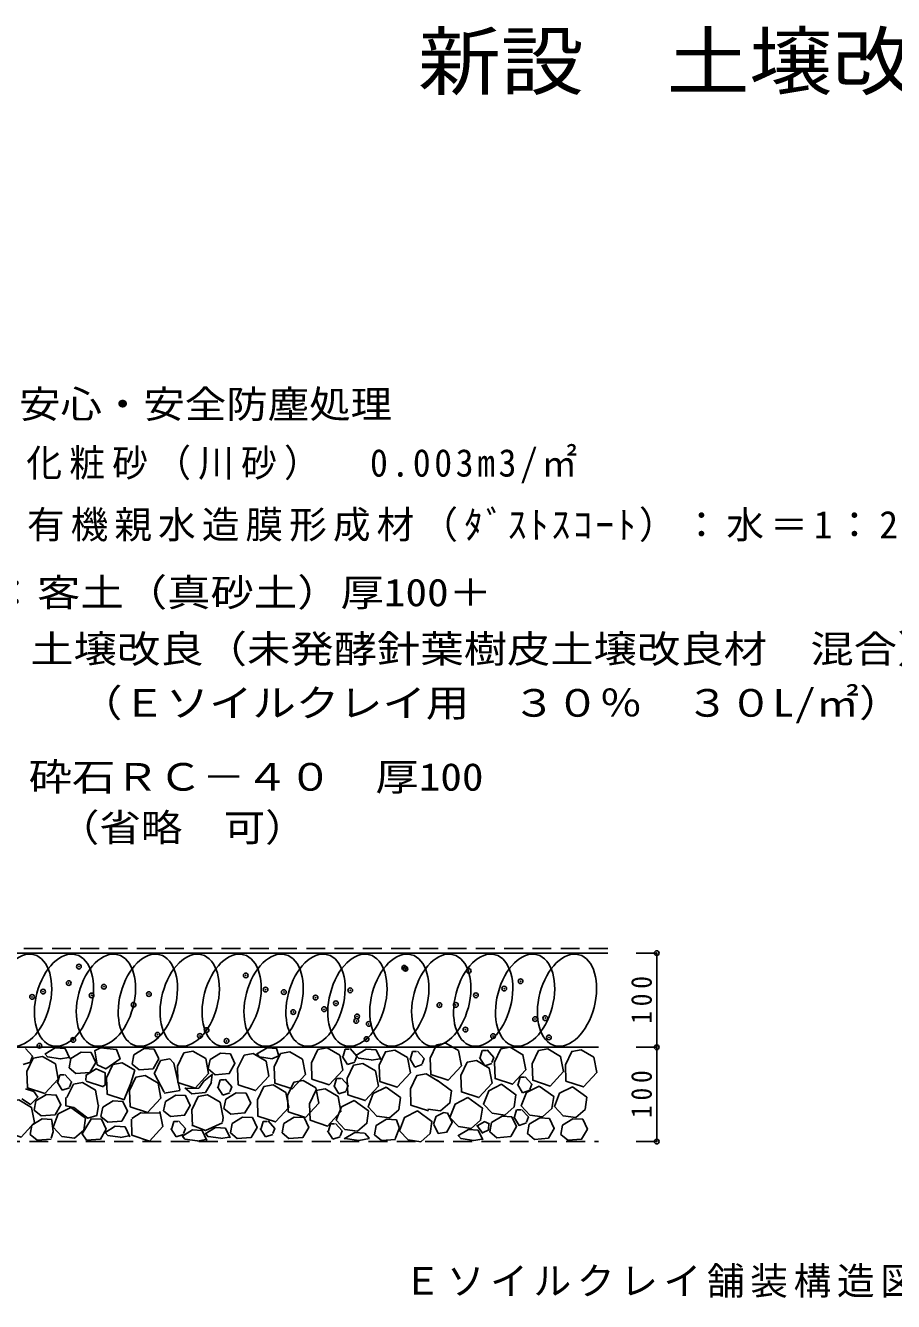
# Model space of a CAD drawing. Units: millimetres, scale not verified. Extents: x -1139 to 1289, y -514 to 840.
# Drawn here: x -655 to 267, y -514 to 840 of the extents above; entities that cross this region are included whole.
import ezdxf
from ezdxf.enums import TextEntityAlignment as Align

# ---------------------------------------------------------------- set-up
doc = ezdxf.new("R2010")
doc.units = ezdxf.units.MM
doc.header["$LTSCALE"] = 10
doc.header["$PDMODE"] = 32
doc.header["$PDSIZE"] = 5
doc.linetypes.add('DASHED2', pattern=[3, 2, -1])
doc.layers.add('0-1', color=7, linetype='Continuous')
doc.styles.add('ＭＳ ゴシック', font='')
doc.styles.get('ＭＳ ゴシック').set_extended_font_data('MS Gothic')

msp = doc.modelspace()

# ---------------------------------------------------------------- linework, layer by layer
at = {"layer": '0-1', "color": 2, "linetype": 'DASHED2'}
msp.add_line((-1136.74, -139.24), (-36.74, -139.24), dxfattribs=at)
at = {"layer": '0-1', "color": 3}
msp.add_line((-1136.74, -144.24), (-36.74, -144.24), dxfattribs=at)
at = {"layer": '0-1', "color": 4}
for p, q in [((15.25, -144.24), (-6.69, -144.24)), ((15.25, -244.24), (-6.69, -244.24)), ((15.25, -344.24), (-6.69, -344.24))]:
    msp.add_line(p, q, dxfattribs=at)
at = {"layer": '0-1', "color": 5}
for p, q in [((15.25, -144.24), (15.25, -244.24)), ((15.25, -244.24), (15.25, -344.24))]:
    msp.add_line(p, q, dxfattribs=at)
at = {"layer": '0-1'}
for p, q in [((-1130.79, -244.24), (-46.56, -244.24)), ((-623.36, -244.89), (-634.45, -251.67)), ((-633.88, -251.61), (-631.23, -254.78)), ((-631.23, -254.52), (-617.99, -256.37)), ((-612.9, -245.51), (-623.36, -244.89)), ((-608.99, -255.05), (-617.73, -256.64)), ((-607.97, -255.98), (-612.9, -245.51)), ((-539.89, -252.3), (-541.73, -262.15)), ((-528.8, -245.52), (-539.89, -252.3)), ((-518.34, -246.14), (-528.8, -245.52)), ((-519.57, -267.07), (-513.41, -256.61)), ((-513.41, -256.61), (-518.34, -246.14)), ((-511.68, -258.2), (-501.83, -256.36)), ((-493.74, -264.19), (-486.97, -250.03)), ((-486.97, -250.03), (-477.12, -248.18)), ((-477.12, -248.18), (-463.57, -256.18)), ((-463.57, -256.18), (-460.49, -272.19)), ((-398.52, -244.89), (-409.6, -251.67)), ((-409.03, -251.61), (-406.38, -254.78)), ((-406.38, -254.52), (-393.15, -256.37)), ((-388.05, -245.51), (-398.52, -244.89)), ((-318.58, -253.6), (-313.02, -262.6)), ((-315.66, -246.19), (-317.78, -253.6)), ((-315.4, -246.19), (-311.16, -246.19)), ((-293.24, -246.19), (-304.32, -252.97)), ((-303.75, -252.9), (-301.11, -256.08)), ((-301.11, -255.82), (-287.87, -257.67)), ((-282.77, -246.81), (-293.24, -246.19)), ((-278.87, -256.35), (-287.61, -257.93)), ((-277.85, -257.28), (-282.77, -246.81)), ((-247.09, -256.2), (-241.53, -265.2)), ((-244.18, -248.79), (-246.3, -256.2)), ((-243.92, -248.79), (-239.68, -248.79)), ((-173.01, -254.9), (-167.45, -263.9)), ((-170.1, -247.49), (-172.22, -254.9)), ((-169.83, -247.49), (-165.6, -247.49)), ((-657.44, -262.6), (-649.76, -259.95)), ((-541.73, -262.15), (-534.35, -268.3)), ((-534.35, -268.3), (-519.57, -267.07)), ((-518.46, -272.37), (-511.68, -258.2)), ((-493.12, -281.43), (-493.74, -264.19)), ((-313.02, -262.6), (-305.34, -259.95)), ((-241.53, -265.2), (-233.86, -262.55)), ((-167.45, -263.9), (-159.77, -261.25)), ((-621.41, -280.9), (-615.85, -289.9)), ((-618.5, -273.48), (-620.61, -280.9)), ((-618.23, -273.48), (-614, -273.48)), ((-610.88, -297.63), (-604.11, -283.47)), ((-572.13, -286.28), (-590.6, -280.13)), ((-544.43, -290.18), (-537.66, -276.02)), ((-537.66, -276.02), (-527.8, -274.17)), ((-527.8, -274.17), (-514.26, -282.18)), ((-518.09, -272.29), (-507.59, -291.95)), ((-514.26, -282.18), (-511.18, -298.19)), ((-474.65, -287.58), (-493.12, -281.43)), ((-460.49, -272.19), (-474.65, -287.58)), ((-463.68, -292.22), (-457.52, -281.76)), ((-448.23, -278.68), (-450.35, -286.09)), ((-447.97, -278.68), (-443.73, -278.68)), ((-376.77, -295.38), (-369.99, -281.22)), ((-369.99, -281.22), (-360.14, -279.37)), ((-360.14, -279.37), (-346.6, -287.38)), ((-324.76, -277.38), (-326.88, -284.79)), ((-324.5, -277.38), (-320.26, -277.38)), ((-229.68, -272.42), (-216.13, -280.42)), ((-132.72, -283.49), (-127.16, -292.5)), ((-129.81, -276.08), (-131.92, -283.49)), ((-129.54, -276.08), (-125.31, -276.08)), ((-615.85, -289.9), (-608.17, -287.25)), ((-543.81, -307.42), (-544.43, -290.18)), ((-507.86, -292.75), (-490.89, -290.06)), ((-485.85, -287.3), (-478.46, -293.45)), ((-484.43, -287.91), (-470.7, -287.64)), ((-478.46, -293.45), (-463.68, -292.22)), ((-451.15, -286.09), (-445.59, -295.09)), ((-445.59, -295.09), (-437.91, -292.45)), ((-376.15, -312.62), (-376.77, -295.38)), ((-346.6, -287.38), (-343.52, -303.38)), ((-327.67, -284.79), (-322.12, -293.79)), ((-322.12, -293.79), (-314.44, -291.15)), ((-127.16, -292.5), (-119.48, -289.85)), ((-606.64, -308.2), (-620.18, -314.97)), ((-591.25, -319.28), (-606.64, -308.2)), ((-525.34, -313.58), (-543.81, -307.42)), ((-511.18, -298.19), (-525.34, -313.58)), ((-343.52, -303.38), (-357.68, -318.78)), ((-133.56, -310.71), (-135.68, -318.12)), ((-133.3, -310.71), (-129.06, -310.71)), ((-620.18, -314.97), (-625.73, -329.14)), ((-593.09, -332.21), (-591.25, -319.28)), ((-574.22, -320.66), (-584.69, -320.04)), ((-569.3, -331.12), (-574.22, -320.66)), ((-542.05, -319.95), (-532.09, -313.49)), ((-531.82, -313.76), (-512.16, -314.29)), ((-497.62, -322.87), (-499.74, -330.28)), ((-497.36, -322.87), (-493.12, -322.87)), ((-445.12, -318.6), (-445.66, -323.72)), ((-402.74, -322.87), (-404.86, -330.28)), ((-402.48, -322.87), (-398.24, -322.87)), ((-357.68, -318.78), (-376.15, -312.62)), ((-258.07, -329.5), (-261.01, -321.07)), ((-221.81, -325.8), (-218.87, -317.5)), ((-210.83, -313.54), (-218.75, -317.5)), ((-211.21, -313.54), (-206.87, -314.05)), ((-167.45, -322.89), (-175.39, -327.65)), ((-162.42, -325.53), (-167.98, -322.89)), ((-163.48, -331.36), (-162.95, -325)), ((-625.73, -329.14), (-616.49, -338.99)), ((-602.94, -340.83), (-593.09, -332.21)), ((-575.46, -341.59), (-569.3, -331.12)), ((-559.68, -328.08), (-570.76, -334.85)), ((-570.19, -334.79), (-567.55, -337.96)), ((-567.55, -337.7), (-554.31, -339.55)), ((-549.21, -328.69), (-559.68, -328.08)), ((-545.31, -338.23), (-554.04, -339.82)), ((-544.29, -339.16), (-549.21, -328.69)), ((-500.54, -330.28), (-494.98, -339.28)), ((-494.98, -339.28), (-487.3, -336.64)), ((-477.8, -331.97), (-488.88, -338.75)), ((-467.33, -332.59), (-477.8, -331.97)), ((-462.4, -343.06), (-467.33, -332.59)), ((-453.1, -329.38), (-464.19, -336.15)), ((-463.62, -336.09), (-460.97, -339.26)), ((-442.64, -329.99), (-453.1, -329.38)), ((-437.71, -340.46), (-442.64, -329.99)), ((-405.66, -330.28), (-400.1, -339.28)), ((-400.1, -339.28), (-392.42, -336.64)), ((-334.17, -332.88), (-328.61, -341.88)), ((-331.26, -325.47), (-333.38, -332.88)), ((-331, -325.47), (-326.76, -325.47)), ((-294.78, -335.33), (-290.02, -340.62)), ((-262.54, -341.5), (-257.94, -329.88)), ((-216.7, -335.89), (-221.55, -326.18)), ((-216.83, -335.89), (-208.15, -334.23)), ((-195.24, -338.24), (-192.6, -341.42)), ((-175.92, -326.86), (-169.3, -335.59)), ((-169.34, -342.61), (-174.26, -332.15)), ((-169.83, -335.06), (-162.95, -331.89)), ((-616.49, -338.99), (-602.94, -340.83)), ((-590.23, -342.82), (-575.46, -341.59)), ((-488.31, -338.69), (-485.66, -341.86)), ((-485.66, -341.6), (-472.43, -343.45)), ((-463.43, -342.13), (-472.16, -343.72)), ((-460.97, -339), (-447.73, -340.85)), ((-438.73, -339.53), (-447.47, -341.12)), ((-328.61, -341.88), (-320.94, -339.24)), ((-315.43, -340.89), (-301.13, -343.01)), ((-301.13, -343.01), (-289.75, -340.89)), ((-192.6, -341.15), (-179.36, -343.01)), ((-170.36, -341.68), (-179.1, -343.27))]:
    msp.add_line(p, q, dxfattribs=at)
at = {"layer": '0-1', "linetype": 'DASHED2'}
msp.add_line((-1130.79, -344.24), (-46.56, -344.24), dxfattribs=at)
at = {"layer": '0-1'}
for points in [[(-208.74, -239.79), (-195.2, -247.79), (-192.12, -263.8), (-206.28, -279.19), (-224.75, -273.04), (-225.37, -255.8), (-218.6, -241.63)], [(-646.63, -255.74), (-636.77, -253.89), (-623.23, -261.9), (-620.15, -277.91), (-634.31, -293.3), (-652.78, -287.14), (-653.4, -269.9)], [(-606.89, -256.05), (-608.73, -265.9), (-601.34, -272.06), (-586.57, -270.83), (-580.41, -260.36), (-585.34, -249.89), (-595.8, -249.28)], [(-459, -257.28), (-460.85, -267.14), (-453.46, -273.29), (-438.68, -272.06), (-432.53, -261.59), (-437.45, -251.13), (-447.92, -250.51)], [(-422.95, -252.66), (-413.1, -250.81), (-399.55, -258.82), (-396.48, -274.82), (-410.64, -290.22), (-429.11, -284.06), (-429.73, -266.82)], [(-384.13, -250.81), (-374.28, -248.96), (-360.74, -256.97), (-357.66, -272.98), (-371.82, -288.37), (-390.29, -282.21), (-390.91, -264.97)], [(-344.7, -246.5), (-334.85, -244.65), (-321.3, -252.65), (-318.22, -268.66), (-332.38, -284.06), (-350.85, -277.9), (-351.47, -260.66)], [(-262.93, -247.18), (-249.38, -255.18), (-246.3, -271.19), (-260.46, -286.58), (-278.94, -280.42), (-279.55, -263.18), (-272.78, -249.02)], [(-140.4, -244.1), (-126.85, -252.1), (-123.77, -268.11), (-137.94, -283.5), (-156.41, -277.35), (-157.02, -260.11), (-150.25, -245.94)], [(-100.38, -245.94), (-86.83, -253.95), (-83.75, -269.96), (-97.91, -285.35), (-116.39, -279.19), (-117, -261.95), (-110.23, -247.79)], [(-65.13, -246.79), (-51.59, -254.8), (-48.51, -270.81), (-62.67, -286.2), (-81.14, -280.04), (-81.76, -262.8), (-74.98, -248.64)], [(-296.79, -261.34), (-283.25, -269.34), (-280.17, -285.35), (-294.33, -300.74), (-312.8, -294.59), (-313.42, -277.35), (-306.64, -263.18)], [(-176.11, -258.26), (-162.56, -266.26), (-159.49, -282.27), (-173.65, -297.66), (-192.12, -291.51), (-192.73, -274.27), (-185.96, -260.11)], [(-402, -285.93), (-392.15, -284.09), (-378.6, -292.09), (-375.53, -308.1), (-389.69, -323.49), (-408.16, -317.33), (-408.78, -300.09)], [(-149.63, -283.5), (-163.18, -290.28), (-168.72, -304.44), (-159.49, -314.29), (-145.94, -316.14), (-136.09, -307.52), (-134.24, -294.59)], [(-643.86, -301.03), (-645.7, -310.88), (-638.32, -317.04), (-623.54, -315.81), (-617.38, -305.34), (-622.31, -294.88), (-632.77, -294.26)], [(-506.45, -301.65), (-508.3, -311.5), (-500.91, -317.66), (-486.13, -316.43), (-479.97, -305.96), (-484.9, -295.49), (-495.37, -294.88)], [(-442.37, -299.18), (-444.21, -309.04), (-436.82, -315.19), (-422.05, -313.96), (-415.89, -303.49), (-420.82, -293.03), (-431.28, -292.41)], [(-346.55, -290.25), (-336.69, -288.4), (-323.15, -296.4), (-320.07, -312.41), (-334.23, -327.8), (-352.7, -321.65), (-353.32, -304.41)], [(-272.16, -286.58), (-285.71, -293.35), (-291.25, -307.52), (-282.01, -317.37), (-268.47, -319.22), (-258.62, -310.6), (-256.77, -297.66)], [(-185.35, -297.66), (-198.89, -304.44), (-204.43, -318.6), (-195.2, -328.45), (-181.65, -330.3), (-171.8, -321.68), (-169.95, -308.75)], [(-109.61, -285.35), (-123.16, -292.12), (-128.7, -306.29), (-119.46, -316.14), (-105.92, -317.98), (-96.07, -309.36), (-94.22, -296.43)], [(-74.37, -286.2), (-87.92, -292.97), (-93.46, -307.14), (-84.22, -316.99), (-70.67, -318.83), (-60.82, -310.21), (-58.98, -297.28)], [(-671.89, -301.95), (-662.04, -300.11), (-648.49, -308.11), (-645.41, -324.12), (-659.57, -339.51), (-678.05, -333.35), (-678.66, -316.11)], [(-573, -307.81), (-574.84, -317.66), (-567.45, -323.82), (-552.68, -322.59), (-546.52, -312.12), (-551.45, -301.65), (-561.91, -301.04)], [(-306.03, -300.74), (-319.57, -307.52), (-325.12, -321.68), (-315.88, -331.53), (-302.33, -333.38), (-292.48, -324.76), (-290.63, -311.83)], [(-435.59, -325.06), (-437.44, -334.92), (-430.05, -341.07), (-415.27, -339.84), (-409.11, -329.37), (-414.04, -318.91), (-424.51, -318.29)], [(-380.75, -325.06), (-382.6, -334.92), (-375.21, -341.07), (-360.43, -339.84), (-354.27, -329.37), (-359.2, -318.91), (-369.67, -318.29)], [(-238.91, -311.83), (-252.46, -318.6), (-258, -332.76), (-248.77, -342.61), (-235.22, -344.46), (-225.37, -335.84), (-223.52, -322.91)], [(-138.55, -317.98), (-149.02, -317.37), (-160.1, -324.14), (-161.95, -333.99), (-154.56, -340.15), (-139.78, -338.92), (-133.63, -328.45)], [(-98.53, -319.83), (-109, -319.22), (-120.08, -325.99), (-121.93, -335.84), (-114.54, -342), (-99.76, -340.77), (-93.6, -330.3)], [(-63.29, -320.68), (-73.75, -320.07), (-84.84, -326.84), (-86.68, -336.69), (-79.3, -342.85), (-64.52, -341.62), (-58.36, -331.15)]]:
    msp.add_lwpolyline(points, close=True, dxfattribs=at)
for points in [[(-649.76, -259.16), (-647.64, -253.6), (-654.79, -245.66)], [(-581.42, -248.02), (-578.68, -262.67), (-569.52, -267.25), (-554.56, -256.56), (-558.22, -246.49), (-575.32, -244.66), (-581.73, -248.02)], [(-491.16, -289.52), (-497.35, -260.98), (-502.2, -256.13)], [(-393.42, -256.4), (-386.15, -253.17), (-388.57, -245.63)], [(-305.34, -259.16), (-303.22, -253.6), (-310.37, -245.66)], [(-233.86, -261.76), (-231.74, -256.2), (-238.89, -248.26)], [(-159.77, -260.46), (-157.66, -254.9), (-164.8, -246.96)], [(-590.89, -279.46), (-590.58, -273.66), (-579.9, -266.94), (-570.43, -271.22), (-570.43, -284.35), (-572.57, -285.57)], [(-549.89, -300.08), (-568.37, -293.92), (-568.98, -276.68), (-562.21, -262.52)], [(-562.21, -262.52), (-552.36, -260.67), (-538.81, -268.67)], [(-550.13, -299.48), (-543.13, -282.25), (-538.82, -268.52)], [(-608.17, -286.45), (-606.05, -280.9), (-613.2, -272.95)], [(-604.11, -283.47), (-594.26, -281.62), (-580.71, -289.62), (-577.63, -305.63)], [(-470.43, -287.37), (-465.58, -280.1), (-456.7, -273.1), (-457.77, -281.71)], [(-437.91, -291.65), (-435.79, -286.09), (-442.94, -278.15)], [(-314.44, -290.35), (-312.32, -284.79), (-319.47, -276.85)], [(-227.22, -311.83), (-245.69, -305.67), (-246.3, -288.43), (-239.53, -274.27), (-229.68, -272.42)], [(-227.83, -309.98), (-214.29, -311.83), (-204.43, -303.21), (-202.59, -290.28), (-217.98, -279.19)], [(-119.48, -289.05), (-117.36, -283.49), (-124.51, -275.55)], [(-658.97, -299), (-649.51, -304.8), (-641.87, -297.17), (-646.15, -291.06), (-655, -288.32)], [(-577.46, -305.72), (-579.29, -316.71), (-588.75, -319.46), (-603.71, -308.16), (-612.26, -306.33), (-611.95, -297.47)], [(-477.79, -327.81), (-478.4, -310.57), (-471.63, -296.41)], [(-471.63, -296.41), (-461.78, -294.56), (-448.23, -302.56), (-445.15, -318.57)], [(-123.24, -323.68), (-121.12, -318.12), (-128.27, -310.18)], [(-626.62, -320.76), (-637.09, -320.14), (-648.17, -326.91)], [(-626.91, -321.59), (-625.39, -334.11), (-627.83, -340.83)], [(-590.28, -342.66), (-594.86, -336.25), (-584.78, -319.76)], [(-512.32, -312.42), (-509.24, -328.43), (-523.4, -343.83), (-541.87, -337.67), (-542.49, -320.43)], [(-487.3, -335.84), (-485.18, -330.28), (-492.33, -322.34)], [(-478.24, -326.95), (-463.7, -332.6), (-445.66, -324.26)], [(-392.42, -335.84), (-390.3, -330.28), (-397.45, -322.34)], [(-320.94, -338.44), (-318.82, -332.88), (-325.97, -324.94)], [(-261.08, -321.06), (-271.55, -320.45), (-282.63, -327.22), (-284.48, -337.07), (-277.09, -343.23), (-262.31, -342)], [(-208.13, -334.61), (-201.97, -324.14), (-206.9, -313.67)], [(-136.48, -318.12), (-130.92, -327.12), (-123.24, -324.47)], [(-648.17, -326.91), (-650.02, -336.76), (-642.63, -342.92), (-627.85, -341.69)], [(-294.94, -335.22), (-305.41, -334.61), (-316.5, -341.38)], [(-174.26, -332.15), (-184.73, -331.53), (-195.81, -338.3)]]:
    msp.add_lwpolyline(points, dxfattribs=at)
at = {"layer": '0-1', "color": 4}
for centre in [(-658.55, -194.24), (-614.05, -194.24), (-569.55, -194.24), (-525.05, -194.24), (-480.55, -194.24), (-436.05, -194.24), (-391.55, -194.24), (-347.05, -194.24), (-302.55, -194.24), (-258.05, -194.24), (-213.55, -194.24), (-169.05, -194.24), (-124.55, -194.24), (-80.05, -194.24)]:
    msp.add_ellipse(centre, major_axis=(12.71, 48.33), ratio=0.595122, dxfattribs=at)
at = {"layer": '0-1', "color": 5}
for p in [(15.25, -144.24), (15.25, -244.24), (15.25, -344.24)]:
    msp.add_point(p, dxfattribs=at)
at = {"layer": '0-1', "color": 4}
for p in [(-598.16, -158.63), (-252.81, -159.77), (-251.57, -160.93), (-184.46, -163.21), (-609.07, -176), (-421.1, -167.93), (-129.34, -174.17), (-647.91, -190.79), (-636.22, -185.09), (-584.81, -189.14), (-571.62, -180), (-523.91, -187.68), (-400.12, -182.93), (-380.68, -185.63), (-347.06, -191.42), (-310.18, -183.76), (-176.8, -189.05), (-146.72, -181.84), (-540.25, -199), (-337.94, -203.75), (-325.47, -197.45), (-215.53, -199.41), (-198.09, -199.3), (-370.64, -206.79), (-303.75, -216.15), (-302.94, -211.4), (-113.96, -214.24), (-103.12, -213.3), (-514.66, -230.91), (-469.7, -232.13), (-462.67, -225.92), (-290.46, -219.38), (-187.95, -225.39), (-158.48, -232.4), (-640.21, -242.59), (-604.25, -236.38), (-441.48, -237.38), (-292.81, -235.54), (-99.34, -233.72)]:
    msp.add_point(p, dxfattribs=at)

# ---------------------------------------------------------------- texts
at = {"layer": '0-1', "color": 2, "style": 'ＭＳ ゴシック', "width": 1.1}
msp.add_text('新設\u3000土壌改良', height=58.65, dxfattribs=at).set_placement((-238.31, 755.4), align=Align.BOTTOM_LEFT)
at = {"layer": '0-1', "style": 'ＭＳ ゴシック'}
for s, width, p in [('表面処理工：安心・安全防塵処理', 1.1, (-925.87, 415)), ('表\u3000層\u3000工：客土（真砂土）厚100＋', 1.15, (-918.6, 215.15)), ('\u3000\u3000\u3000\u3000\u3000\u3000土壌改良（未発酵針葉樹皮土壌改良材\u3000混合）厚100', 1.15, (-925.87, 155.13)), ('\u3000\u3000\u3000\u3000\u3000\u3000\u3000（Ｅソイルクレイ用\u3000３０％\u3000３０L/㎡）', 1.15, (-920.04, 97.86)), ('下\u3000層\u3000工：砕石ＲＣ－４０\u3000厚100', 1.15, (-927.62, 19.39)), ('（省略\u3000可）', 1.1, (-620.57, -34.43))]:
    msp.add_text(s, height=29.33, dxfattribs=dict(at, width=width)).set_placement(p, align=Align.BOTTOM_LEFT)
at = {"layer": '0-1', "char_height": 29.33, "attachment_point": 7, "style": 'ＭＳ ゴシック'}
for s, insert in [('\\T1.2;\\W0.95;\\~\\~\\~\\~\\~\\~\\~\\~\\~\\~\\~\\~化粧砂（川砂）\u30000.003m3/㎡', (-927.03, 354.38)), ('\\T1.16;\u3000\u3000\u3000\u3000\u3000\u3000有機親水造膜形成材（ﾀﾞｽﾄｽｺｰﾄ）：水＝1：2の希釈水0.3L/㎡', (-931.88, 288.75)), ('\\T1.15;Ｅソイルクレイ舗装構造図\u3000S=1/10', (-253.61, -514.03))]:
    msp.add_mtext(s, dxfattribs=dict(at, insert=insert))
at = {"layer": '0-1', "char_height": 21.99, "attachment_point": 7, "rotation": 90, "style": 'ＭＳ ゴシック'}
for insert in [(10.25, -219.24), (10.25, -319.24)]:
    msp.add_mtext('\\T1.38;\\W0.9;100', dxfattribs=dict(at, insert=insert))

doc.saveas('drawing.dxf')
